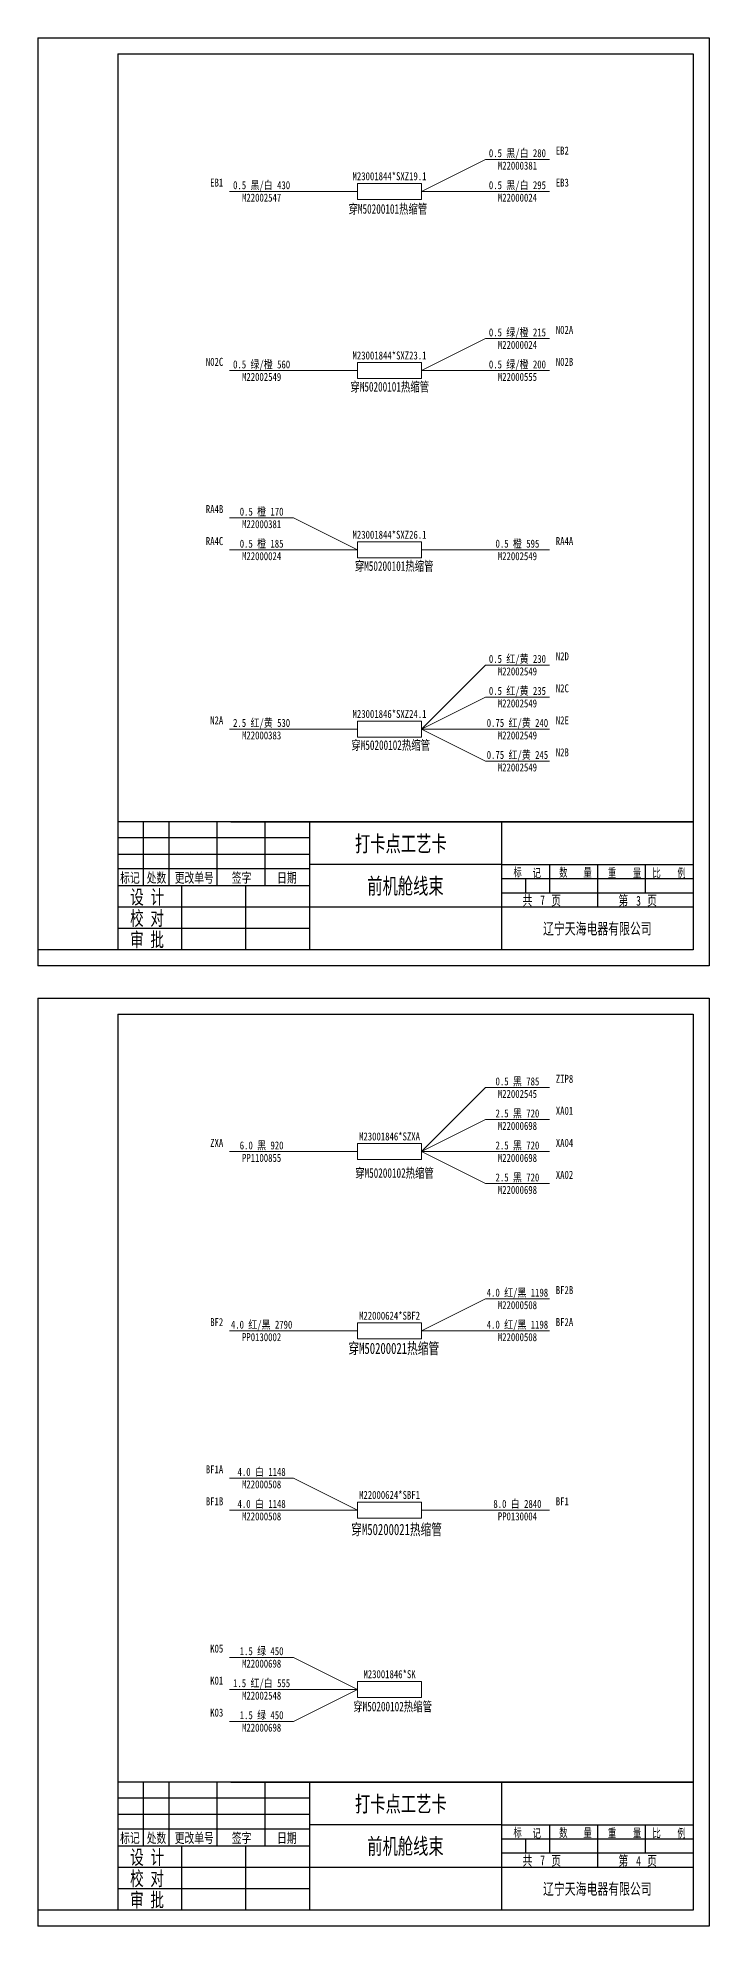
# Model space of a CAD drawing. Header units: millimetres. Extents: x -2653 to 6698, y -4403 to -42.
# Drawn here: x 1277 to 1487, y -3503 to -2913 of the extents above; entities that cross this region are included whole.
import ezdxf
from ezdxf.enums import TextEntityAlignment as Align

# ---------------------------------------------------------------- set-up
doc = ezdxf.new("R2010")
doc.units = ezdxf.units.MM
doc.header["$MEASUREMENT"] = 0
for name, color, linetype in [('01', 7, 'Continuous'), ('THINK', 3, 'Continuous'), ('二细线', 7, 'Continuous'), ('图层1', 172, 'Continuous'), ('轮廓线', 7, 'Continuous')]:
    doc.layers.add(name, color=color, linetype=linetype)
doc.styles.add('辽宁天海', font='', dxfattribs={"width": 0.7})
doc.styles.add('重庆天海', font='', dxfattribs={"width": 0.7})
doc.styles.get('辽宁天海').set_extended_font_data('NSimSun')
doc.styles.get('重庆天海').set_extended_font_data('NSimSun')

# ---------------------------------------------------------------- blocks, each defined once
blk = doc.blocks.new('打卡共压工艺卡外框')
at = {"layer": '01', "color": 0, "lineweight": -3}
for p, q in [((25, -245), (25, -285)), ((25, -245), (25, -285)), ((25, -245), (25, -285)), ((25, -245), (25, -285)), ((205, -245), (25, -245)), ((60.38, -245), (205, -245)), ((85, -245), (85, -285)), ((145, -245), (145, -285)), ((85, -250), (25, -250)), ((85, -255.13), (25, -255.13)), ((145, -258.33), (157, -258.33)), ((145, -258.33), (160, -258.33)), ((160, -258.33), (160, -267.22)), ((175, -258.33), (175, -267.22)), ((190, -258.33), (190, -267.22)), ((85, -259.67), (25, -259.67)), ((85, -265), (25, -265)), ((45, -265), (45, -285)), ((85, -265), (70, -265)), ((85, -265), (70, -265)), ((85, -265), (70, -265)), ((205, -262.78), (145, -262.78)), ((152.5, -262.78), (152.5, -267.22)), ((160, -262.78), (160, -267.22)), ((205, -267.22), (145, -267.22)), ((205, -271.67), (25, -271.67)), ((85, -278.33), (25, -278.33))]:
    blk.add_line(p, q, dxfattribs=at)
at = {"layer": 'THINK', "color": 0, "lineweight": -3}
for p, q in [((33, -245), (33, -265)), ((41, -245), (41, -265)), ((56, -245), (56, -265)), ((71, -245), (71, -265)), ((145, -258.33), (85, -258.33)), ((145, -258.33), (205, -258.33)), ((210, -290), (0, -290))]:
    blk.add_line(p, q, dxfattribs=at)
at = {"layer": '二细线', "lineweight": -3}
for p, q in [((0, 0), (0, -290)), ((0, 0), (210, 0)), ((210, 0), (210, -290)), ((25, -5), (25, -245)), ((25, -5), (205, -5)), ((205, -5), (205, -245)), ((205, -245), (205, -285)), ((205, -285), (0, -285))]:
    blk.add_line(p, q, dxfattribs=at)
at = {"layer": '图层1', "color": 0, "lineweight": -3}
for p, q in [((65, -265), (65, -285)), ((175, -267.22), (175, -271.67))]:
    blk.add_line(p, q, dxfattribs=at)
at = {"layer": '01', "color": 0, "lineweight": -3, "style": '重庆天海', "width": 0.7}
for s, height, p in [('标', 2.67, (148.76, -262.03)), ('记 ', 2.667, (154.75, -262.31)), ('数', 2.67, (163.06, -262.14)), ('量', 2.67, (170.64, -262.14)), ('重', 2.67, (178.29, -262.24)), ('量', 2.67, (186.11, -262.26)), ('比', 2.67, (192.21, -262.24)), ('例', 2.67, (200.04, -262.26)), ('标记', 3.111, (25.78, -263.97)), ('处数', 3.111, (34.08, -263.98)), ('更改单号', 3.111, (42.85, -263.98)), ('签字', 3.111, (60.71, -263.99)), ('日期', 3.111, (74.85, -263.98)), ('设 计', 4.444, (28.92, -270.67)), ('共    页', 3.111, (151.61, -271.08)), ('第    页', 3.111, (181.6, -271.09)), ('校 对', 4.444, (28.88, -277.33)), ('审 批', 4.444, (28.87, -284))]:
    blk.add_text(s, height=height, dxfattribs=at).set_placement(p)
blk.add_text('辽宁天海电器有限公司', height=3.556, dxfattribs=at).set_placement((175, -278.33), align=Align.MIDDLE_CENTER)
at = {"layer": '二细线', "lineweight": -3, "style": '重庆天海', "width": 0.7, "flags": 12}
for tag, height, p in [('工艺卡名称', 5, (113.55, -251.79)), ('产品编码', 5, (171.29, -251.13)), ('线束名称', 5, (115, -265)), ('总页', 3.1, (157.88, -269.44)), ('页码', 3.1, (187.88, -269.63)), ('车型', 5, (113.08, -279.25))]:
    blk.add_attdef(tag, text='', height=height, dxfattribs=at).set_placement(p, align=Align.MIDDLE_CENTER)

msp = doc.modelspace()

# ---------------------------------------------------------------- linework, layer by layer
at = {"layer": '轮廓线', "color": 3, "lineweight": 0}
for points in [[(1436.84, -2950.8), (1416.84, -2950.8), (1396.84, -2960.8)], [(1336.84, -2960.8), (1356.84, -2960.8), (1376.84, -2960.8)], [(1436.84, -2960.8), (1416.84, -2960.8), (1396.84, -2960.8)], [(1436.84, -3006.8), (1416.84, -3006.8), (1396.84, -3016.8)], [(1336.84, -3016.8), (1356.84, -3016.8), (1376.84, -3016.8)], [(1436.84, -3016.8), (1416.84, -3016.8), (1396.84, -3016.8)], [(1336.84, -3062.8), (1356.84, -3062.8), (1376.84, -3072.8)], [(1336.84, -3072.8), (1356.84, -3072.8), (1376.84, -3072.8)], [(1436.84, -3072.8), (1416.84, -3072.8), (1396.84, -3072.8)], [(1436.84, -3108.8), (1416.84, -3108.8), (1396.84, -3128.8)], [(1436.84, -3118.8), (1416.84, -3118.8), (1396.84, -3128.8)], [(1336.84, -3128.8), (1356.84, -3128.8), (1376.84, -3128.8)], [(1436.84, -3138.8), (1416.84, -3138.8), (1396.84, -3128.8)], [(1436.84, -3128.8), (1416.84, -3128.8), (1396.84, -3128.8)], [(1436.84, -3240.8), (1416.84, -3240.8), (1396.84, -3260.8)], [(1436.84, -3250.8), (1416.84, -3250.8), (1396.84, -3260.8)], [(1336.84, -3260.8), (1356.84, -3260.8), (1376.84, -3260.8)], [(1436.84, -3270.8), (1416.84, -3270.8), (1396.84, -3260.8)], [(1436.84, -3260.8), (1416.84, -3260.8), (1396.84, -3260.8)], [(1436.84, -3306.8), (1416.84, -3306.8), (1396.84, -3316.8)], [(1336.84, -3316.8), (1356.84, -3316.8), (1376.84, -3316.8)], [(1436.84, -3316.8), (1416.84, -3316.8), (1396.84, -3316.8)], [(1336.84, -3362.8), (1356.84, -3362.8), (1376.84, -3372.8)], [(1336.84, -3372.8), (1356.84, -3372.8), (1376.84, -3372.8)], [(1436.84, -3372.8), (1416.84, -3372.8), (1396.84, -3372.8)], [(1336.84, -3418.8), (1356.84, -3418.8), (1376.84, -3428.8)], [(1336.84, -3438.8), (1356.84, -3438.8), (1376.84, -3428.8)], [(1336.84, -3428.8), (1356.84, -3428.8), (1376.84, -3428.8)]]:
    msp.add_lwpolyline(points, dxfattribs=at)
for points in [[(1376.84, -2958.3), (1376.84, -2963.3), (1396.84, -2963.3), (1396.84, -2958.3)], [(1376.84, -3014.3), (1376.84, -3019.3), (1396.84, -3019.3), (1396.84, -3014.3)], [(1376.84, -3070.3), (1376.84, -3075.3), (1396.84, -3075.3), (1396.84, -3070.3)], [(1376.84, -3126.3), (1376.84, -3131.3), (1396.84, -3131.3), (1396.84, -3126.3)], [(1376.84, -3258.3), (1376.84, -3263.3), (1396.84, -3263.3), (1396.84, -3258.3)], [(1376.84, -3314.3), (1376.84, -3319.3), (1396.84, -3319.3), (1396.84, -3314.3)], [(1376.84, -3370.3), (1376.84, -3375.3), (1396.84, -3375.3), (1396.84, -3370.3)], [(1376.84, -3426.3), (1376.84, -3431.3), (1396.84, -3431.3), (1396.84, -3426.3)]]:
    msp.add_lwpolyline(points, close=True, dxfattribs=at)

# ---------------------------------------------------------------- block references
ref = msp.add_blockref('打卡共压工艺卡外框', (1276.83, -2912.8), dxfattribs=at)
ref.add_attrib('页码', '3', dxfattribs={"layer": '二细线', "lineweight": -3, "height": 3.1, "style": '重庆天海', "width": 0.7}).set_placement((1464.71, -3182.43), align=Align.MIDDLE_CENTER)
ref.add_attrib('总页', '7', dxfattribs={"layer": '二细线', "lineweight": -3, "height": 3.1, "style": '重庆天海', "width": 0.7}).set_placement((1434.71, -3182.24), align=Align.MIDDLE_CENTER)
ref.add_attrib('线束名称', '前机舱线束', dxfattribs={"layer": '二细线', "lineweight": -3, "height": 5, "style": '重庆天海', "width": 0.7}).set_placement((1391.83, -3177.8), align=Align.MIDDLE_CENTER)
ref.add_attrib('工艺卡名称', '打卡点工艺卡', dxfattribs={"layer": '二细线', "lineweight": -3, "height": 5, "style": '重庆天海', "width": 0.7}).set_placement((1390.38, -3164.59), align=Align.MIDDLE_CENTER)
ref = msp.add_blockref('打卡共压工艺卡外框', (1276.83, -3212.8), dxfattribs=at)
ref.add_attrib('页码', '4', dxfattribs={"layer": '二细线', "lineweight": -3, "height": 3.1, "style": '重庆天海', "width": 0.7}).set_placement((1464.71, -3482.43), align=Align.MIDDLE_CENTER)
ref.add_attrib('总页', '7', dxfattribs={"layer": '二细线', "lineweight": -3, "height": 3.1, "style": '重庆天海', "width": 0.7}).set_placement((1434.71, -3482.24), align=Align.MIDDLE_CENTER)
ref.add_attrib('线束名称', '前机舱线束', dxfattribs={"layer": '二细线', "lineweight": -3, "height": 5, "style": '重庆天海', "width": 0.7}).set_placement((1391.83, -3477.8), align=Align.MIDDLE_CENTER)
ref.add_attrib('工艺卡名称', '打卡点工艺卡', dxfattribs={"layer": '二细线', "lineweight": -3, "height": 5, "style": '重庆天海', "width": 0.7}).set_placement((1390.38, -3464.59), align=Align.MIDDLE_CENTER)

# ---------------------------------------------------------------- texts
at = {"layer": '轮廓线', "color": 3, "lineweight": 0, "style": '辽宁天海', "width": 0.8}
for s, p in [('0.5 黑/白 280', (1426.84, -2950.1)), ('M23001844*SXZ19.1', (1386.84, -2957.3)), ('M22000381', (1426.84, -2954)), ('0.5 黑/白 430', (1346.84, -2960.1)), ('M22002547', (1346.84, -2964)), ('0.5 黑/白 295', (1426.84, -2960.1)), ('M22000024', (1426.84, -2964)), ('0.5 绿/橙 215', (1426.84, -3006.1)), ('M22000024', (1426.84, -3010)), ('0.5 绿/橙 560', (1346.84, -3016.1)), ('M23001844*SXZ23.1', (1386.84, -3013.3)), ('0.5 绿/橙 200', (1426.84, -3016.1)), ('M22002549', (1346.84, -3020)), ('M22000555', (1426.84, -3020)), ('0.5 橙 170', (1346.84, -3062.1)), ('M22000381', (1346.84, -3066)), ('M23001844*SXZ26.1', (1386.84, -3069.3)), ('0.5 橙 185', (1346.84, -3072.1)), ('M22000024', (1346.84, -3076)), ('0.5 橙 595', (1426.84, -3072.1)), ('M22002549', (1426.84, -3076)), ('0.5 红/黄 230', (1426.84, -3108.1)), ('M22002549', (1426.84, -3112)), ('0.5 红/黄 235', (1426.84, -3118.1)), ('M22002549', (1426.84, -3122)), ('2.5 红/黄 530', (1346.84, -3128.1)), ('M23001846*SXZ24.1', (1386.84, -3125.3)), ('0.75 红/黄 240', (1426.84, -3128.1)), ('M22000383', (1346.84, -3132)), ('M22002549', (1426.84, -3132)), ('0.75 红/黄 245', (1426.84, -3138.1)), ('M22002549', (1426.84, -3142)), ('0.5 黑 785', (1426.84, -3240.1)), ('M22002545', (1426.84, -3244)), ('2.5 黑 720', (1426.84, -3250.1)), ('M23001846*SZXA', (1386.84, -3257.3)), ('M22000698', (1426.84, -3254)), ('6.0 黑 920', (1346.84, -3260.1)), ('PP1100855', (1346.84, -3264)), ('2.5 黑 720', (1426.84, -3260.1)), ('M22000698', (1426.84, -3264)), ('2.5 黑 720', (1426.84, -3270.1)), ('M22000698', (1426.84, -3274)), ('4.0 红/黑 1198', (1426.84, -3306.1)), ('M22000508', (1426.84, -3310)), ('4.0 红/黑 2790', (1346.84, -3316.1)), ('M22000624*SBF2', (1386.84, -3313.3)), ('4.0 红/黑 1198', (1426.84, -3316.1)), ('PP0130002', (1346.84, -3320)), ('M22000508', (1426.84, -3320)), ('4.0 白 1148', (1346.84, -3362.1)), ('M22000508', (1346.84, -3366)), ('M22000624*SBF1', (1386.84, -3369.3)), ('4.0 白 1148', (1346.84, -3372.1)), ('M22000508', (1346.84, -3376)), ('8.0 白 2840', (1426.84, -3372.1)), ('PP0130004', (1426.84, -3376)), ('1.5 绿 450', (1346.84, -3418.1)), ('M22000698', (1346.84, -3422)), ('1.5 红/白 555', (1346.84, -3428.1)), ('M23001846*SK', (1386.84, -3425.3)), ('M22002548', (1346.84, -3432)), ('1.5 绿 450', (1346.84, -3438.1)), ('M22000698', (1346.84, -3442))]:
    msp.add_text(s, height=2.5, dxfattribs=at).set_placement(p, align=Align.CENTER)
for s, p in [('EB2', (1438.84, -2949.3)), ('EB3', (1438.84, -2959.3)), ('N02A', (1438.84, -3005.3)), ('N02B', (1438.84, -3015.3)), ('RA4A', (1438.84, -3071.3)), ('N2D', (1438.84, -3107.3)), ('N2C', (1438.84, -3117.3)), ('N2E', (1438.84, -3127.3)), ('N2B', (1438.84, -3137.3)), ('ZIP8', (1438.84, -3239.3)), ('XA01', (1438.84, -3249.3)), ('XA04', (1438.84, -3259.3)), ('XA02', (1438.84, -3269.3)), ('BF2B', (1438.84, -3305.3)), ('BF2A', (1438.84, -3315.3)), ('BF1', (1438.84, -3371.3))]:
    msp.add_text(s, height=2.5, dxfattribs=at).set_placement(p)
for s, p in [('EB1', (1334.84, -2959.3)), ('N02C', (1334.84, -3015.3)), ('RA4B', (1334.84, -3061.3)), ('RA4C', (1334.84, -3071.3)), ('N2A', (1334.84, -3127.3)), ('ZXA', (1334.84, -3259.3)), ('BF2', (1334.84, -3315.3)), ('BF1A', (1334.84, -3361.3)), ('BF1B', (1334.84, -3371.3)), ('K05', (1334.84, -3417.3)), ('K01', (1334.84, -3427.3)), ('K03', (1334.84, -3437.3))]:
    msp.add_text(s, height=2.5, dxfattribs=at).set_placement(p, align=Align.RIGHT)
at = {"layer": '轮廓线', "color": 3, "lineweight": 0, "attachment_point": 1, "style": '辽宁天海'}
for s, insert, char_height, width in [('穿M50200101热缩管', (1374.03, -2964.77), 3, 28.4807), ('穿M50200101热缩管', (1374.6, -3020.32), 3, 28.4807), ('穿M50200101热缩管', (1375.99, -3076.34), 3, 28.4807), ('穿M50200102热缩管', (1374.9, -3132.28), 3, 26.3714), ('穿M50200102热缩管', (1376.09, -3265.97), 3, 26.3714), ('穿M50200021热缩管', (1373.99, -3320.51), 3.5, 32.4231), ('穿M50200021热缩管', (1374.87, -3377.08), 3.5, 32.4231), ('穿M50200102热缩管', (1375.5, -3432.65), 3, 26.3714)]:
    msp.add_mtext(s, dxfattribs=dict(at, insert=insert, char_height=char_height, width=width))

doc.saveas('drawing.dxf')
